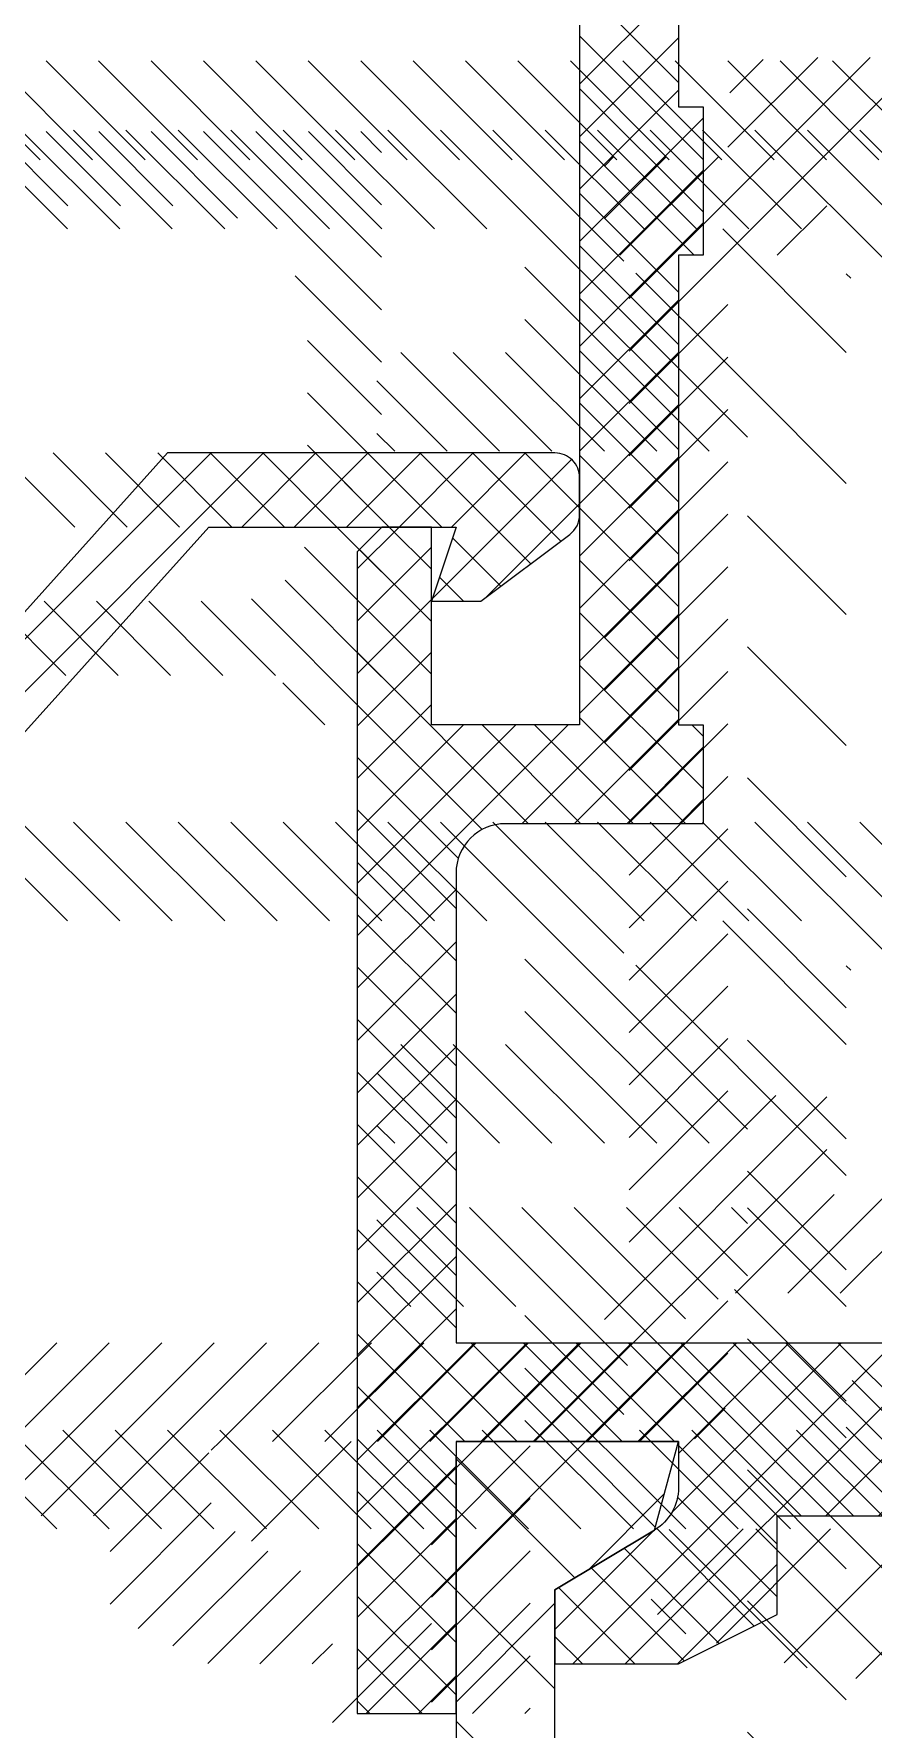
# Model space of a CAD drawing. Extents: x -0.04 to 2.29, y -0.5 to 2.03.
# Drawn here: x 1.28846 to 1.30544, y 0.11968 to 0.15398 of the extents above; entities that cross this region are included whole.
import ezdxf

# ---------------------------------------------------------------- set-up
doc = ezdxf.new("R2010")
doc.units = 0
doc.header["$LTSCALE"] = 0.1
doc.linetypes.add('AUSGEZOGEN', pattern=[0])
doc.layers.get('0').update_dxf_attribs({"linetype": 'AUSGEZOGEN'})
for name, color, linetype in [('AUSSEN35', 2, 'AUSGEZOGEN'), ('AUSSEN50', 1, 'AUSGEZOGEN'), ('SCHRAFF', 4, 'AUSGEZOGEN')]:
    doc.layers.add(name, color=color, linetype=linetype)

# ---------------------------------------------------------------- blocks, each defined once
blk = doc.blocks.new('*X')
at = {"color": 0}
for p, q in [((0.464777597742164, 0.7256999999999999), (0.4667775977421638, 0.7276999999999998)), ((0.4658382579139438, 0.7256999999999999), (0.4678382579139437, 0.7276999999999998)), ((0.4668989180857236, 0.7256999999999999), (0.4688989180857235, 0.7276999999999998)), ((0.4679595782575035, 0.7256999999999999), (0.4699595782575034, 0.7276999999999998)), ((0.4690202384292833, 0.7256999999999999), (0.4710202384292832, 0.7276999999999999)), ((0.4700808986010631, 0.7256999999999999), (0.4720808986010631, 0.7276999999999999)), ((0.4711415587728429, 0.7256999999999999), (0.4731415587728429, 0.7276999999999999)), ((0.4722022189446228, 0.7256999999999999), (0.4742022189446227, 0.7276999999999999)), ((0.4732628791164026, 0.7256999999999999), (0.4752628791164026, 0.7276999999999999)), ((0.4743235392881824, 0.7256999999999999), (0.4763235392881824, 0.7277)), ((0.4753841994599622, 0.7256999999999999), (0.4773841994599623, 0.7277)), ((0.476444859631742, 0.7256999999999999), (0.4784448596317421, 0.7277)), ((0.4775055198035218, 0.7256999999999999), (0.4795055198035219, 0.7277)), ((0.4785661799753017, 0.7256999999999999), (0.4805661799753018, 0.7277)), ((0.4796268401470815, 0.7256999999999999), (0.4816268401470816, 0.7277000000000001)), ((0.4806875003188613, 0.7256999999999999), (0.4826875003188615, 0.7277000000000001)), ((0.4817481604906411, 0.7256999999999999), (0.4837481604906413, 0.7277000000000001)), ((0.4828088206624209, 0.7256999999999999), (0.4848088206624211, 0.7277000000000001)), ((0.462, 0.7080731598529185), (0.4662268401470816, 0.7123)), ((0.4642577022590593, 0.709270201940198), (0.4672875003188614, 0.7123)), ((0.4653481604906411, 0.7093), (0.4683481604906412, 0.7123)), ((0.467408820662421, 0.7103), (0.4694088206624211, 0.7123)), ((0.4684694808342008, 0.7103), (0.4704694808342009, 0.7123)), ((0.4684999999999999, 0.7060878784786798), (0.4747121215213201, 0.7123)), ((0.4695301410059806, 0.7103), (0.4715301410059807, 0.7123)), ((0.4705908011777605, 0.7103), (0.4725908011777605, 0.7123)), ((0.4709999999999999, 0.7096485386504595), (0.4736514613495403, 0.7123)), ((0.4737727816930999, 0.7103), (0.4757727816931, 0.7123)), ((0.4748334418648798, 0.7103), (0.4768334418648798, 0.7123)), ((0.4758941020366596, 0.7103), (0.4778941020366596, 0.7123)), ((0.4769547622084394, 0.7103), (0.4789547622084395, 0.7123)), ((0.4780154223802193, 0.7103), (0.4800154223802193, 0.7123)), ((0.4790760825519991, 0.7103), (0.4810760825519991, 0.7123)), ((0.4801367427237789, 0.7103), (0.4821367427237789, 0.7123)), ((0.4811974028955587, 0.7103), (0.4831974028955587, 0.7123)), ((0.4822580630673385, 0.7103), (0.4842580630673385, 0.7123)), ((0.4664999999999998, 0.707800189079909), (0.4689998109200907, 0.7103)), ((0.466408820662421, 0.7093), (0.4665, 0.709391179337579)), ((0.4688786533738513, 0.7075271920243109), (0.4707577824616165, 0.7094063211120761)), ((0.4692727816931001, 0.7058000000000002), (0.4729999999999998, 0.7095272183068999)), ((0.4703334418648799, 0.7058000000000002), (0.4729999999999998, 0.70846655813512)), ((0.4684999999999999, 0.7071485386504596), (0.4688786533738509, 0.7075271920243106)), ((0.4713941020366598, 0.7058000000000002), (0.4733941020366597, 0.7078000000000002)), ((0.4724547622084396, 0.7058000000000002), (0.4744547622084396, 0.7078000000000002)), ((0.4735154223802194, 0.7058000000000002), (0.4755154223802194, 0.7078000000000002)), ((0.4745760825519992, 0.7058000000000002), (0.4759999999999999, 0.7072239174480008)), ((0.4664999999999998, 0.7051485386504595), (0.4684999999999998, 0.7071485386504595)), ((0.475636742723779, 0.7058000000000002), (0.4759999999999999, 0.7061632572762211)), ((0.4664999999999998, 0.70249688822101), (0.4684999999999998, 0.70449688822101)), ((0.4664999999999998, 0.6998452377915605), (0.4684999999999998, 0.7018452377915604)), ((0.4664999999999998, 0.6971935873621109), (0.4684999999999998, 0.6991935873621108)), ((0.4664999999999998, 0.6945419369326613), (0.4684999999999998, 0.6965419369326613)), ((0.4664999999999998, 0.6918902865032117), (0.4684999999999998, 0.6938902865032117)), ((0.4664999999999998, 0.6892386360737622), (0.4684999999999998, 0.6912386360737621)), ((0.4684999999999999, 0.6891173157302026), (0.4698826842697972, 0.6904999999999999)), ((0.4684999999999999, 0.6901779759019825), (0.4688220240980174, 0.6904999999999999)), ((0.4690895902759857, 0.6886462458344086), (0.470943344441577, 0.6904999999999999)), ((0.4697525028833481, 0.6882484982699912), (0.4720040046133568, 0.6904999999999999)), ((0.4704154154907105, 0.6878507507055738), (0.4730646647851366, 0.6904999999999999)), ((0.4709290610387121, 0.6873037360817956), (0.4741253249569164, 0.6904999999999999)), ((0.4731859851286963, 0.6884999999999999), (0.4751859851286963, 0.6904999999999999)), ((0.4742466453004761, 0.6884999999999999), (0.4759999999999999, 0.6902533546995238)), ((0.4753073054722559, 0.6884999999999999), (0.4759999999999999, 0.6891926945277439)), ((0.4664999999999998, 0.6865869856443126), (0.4687581339723044, 0.6888451196166172)), ((0.4709999999999999, 0.6863140148713035), (0.4729999999999998, 0.6883140148713034)), ((0.4685646647851368, 0.686), (0.4704154154907104, 0.6878507507055737)), ((0.4633826842697972, 0.6839999999999999), (0.4663826842697973, 0.687)), ((0.4697466453004761, 0.6839999999999999), (0.4729999999999998, 0.6872533546995236)), ((0.464443344441577, 0.6839999999999999), (0.4665, 0.6860566555584229)), ((0.4655040046133568, 0.6839999999999999), (0.4675040046133569, 0.686)), ((0.4665646647851366, 0.6839999999999999), (0.4685646647851368, 0.686)), ((0.4676253249569165, 0.6839999999999999), (0.4696253249569166, 0.686)), ((0.4686859851286963, 0.6839999999999999), (0.4706859851286964, 0.686)), ((0.470807305472256, 0.6839999999999999), (0.4729999999999998, 0.6861926945277438)), ((0.4718679656440358, 0.6839999999999999), (0.4738679656440359, 0.686)), ((0.4729286258158156, 0.6839999999999999), (0.4749286258158157, 0.686)), ((0.4739892859875954, 0.6839999999999999), (0.4759892859875955, 0.686)), ((0.4750499461593752, 0.6839999999999999), (0.4770499461593753, 0.686)), ((0.476110606331155, 0.6839999999999999), (0.4781106063311552, 0.686)), ((0.4771712665029349, 0.6839999999999999), (0.479171266502935, 0.686)), ((0.4782319266747147, 0.6839999999999999), (0.4802319266747148, 0.686)), ((0.4792925868464945, 0.6839999999999999), (0.4812925868464947, 0.686)), ((0.4803532470182743, 0.6839999999999999), (0.4823532470182744, 0.686)), ((0.4814139071900541, 0.6839999999999999), (0.4834139071900542, 0.686)), ((0.482474567361834, 0.6839999999999999), (0.4844745673618341, 0.686)), ((0.4628082874169694, 0.6802436226318327), (0.4665646647851366, 0.6839999999999999)), ((0.4650198424159204, 0.6806874106778172), (0.468332431738103, 0.6839999999999999)), ((0.4677573665959067, 0.6812911528322331), (0.4651249908571297, 0.6839235285710101)), ((0.4691284049601682, 0.6816878814209378), (0.4668162863811062, 0.6839999999999999)), ((0.4672877895259501, 0.6811875908348806), (0.470085360988162, 0.6839851622970925)), ((0.4703182057497036, 0.6822658475843691), (0.4685840533340727, 0.6839999999999999)), ((0.4663090220779915, 0.6809717303971821), (0.463635542491635, 0.6836452099835384)), ((0.4697474073870517, 0.681879441743016), (0.4704483346634993, 0.6825803690194635)), ((1.0885, 0.1529977284901973), (1.0905, 0.1549977284901973)), ((1.281500000000001, 0.1529575772262707), (1.283500000000001, 0.1549575772262708)), ((1.300500000000001, 0.1475623932753347), (1.307500000000001, 0.1545623932753346)), ((1.088, 0.1514370683184176), (1.0905, 0.1539370683184175)), ((1.281500000000001, 0.1518969170544908), (1.283500000000001, 0.1538969170544909)), ((1.300500000000001, 0.1486230534471146), (1.305376946552886, 0.1534999999999999)), ((1.302500000000001, 0.1516837136188945), (1.304316286381106, 0.1534999999999999)), ((1.302541831755076, 0.1527862055457492), (1.303213794454251, 0.153458168244925)), ((1.088, 0.1503764081466377), (1.0905, 0.1528764081466376)), ((1.281500000000001, 0.1508362568827111), (1.283500000000001, 0.1528362568827112)), ((1.088, 0.1524977284901974), (1.088002271509802, 0.1524999999999999)), ((1.281500000000001, 0.1497755967109312), (1.284000000000001, 0.1522755967109313)), ((1.094507207934056, 0.1483983347064555), (1.098108873227601, 0.1519999999999997)), ((1.094507207934056, 0.1494589948782354), (1.097048213055821, 0.1519999999999997)), ((1.094507207934056, 0.1505196550500153), (1.095987552884041, 0.1519999999999997)), ((1.094507207934056, 0.151580315221795), (1.094926892712261, 0.1519999999999997)), ((1.097421450571418, 0.1502519171720375), (1.099169533399381, 0.1519999999999997)), ((1.09873019357116, 0.1504999999999998), (1.10023019357116, 0.1519999999999997)), ((1.09979085374294, 0.1504999999999998), (1.10129085374294, 0.1519999999999997)), ((1.10085151391472, 0.1504999999999998), (1.10235151391472, 0.1519999999999997)), ((1.088184252025142, 0.1494999999999999), (1.0905, 0.1518157479748578)), ((1.300000000000001, 0.1502443737906743), (1.301255626209326, 0.1514999999999999)), ((1.300000000000001, 0.1513050339624541), (1.300194966037546, 0.1514999999999999)), ((1.300316286381106, 0.1494999999999999), (1.302316286381106, 0.1514999999999999)), ((1.281500000000001, 0.1487149365391514), (1.284000000000001, 0.1512149365391514)), ((1.0885, 0.148755087803078), (1.0905, 0.150755087803078)), ((1.303498266896446, 0.1494999999999999), (1.304500000000001, 0.1505017331035549)), ((1.281500000000001, 0.1476542763673715), (1.284000000000001, 0.1501542763673716)), ((1.0885, 0.1476944276312981), (1.0905, 0.1496944276312982)), ((1.094507207934056, 0.1473376745346756), (1.096255290762018, 0.1490857573626376)), ((1.0885, 0.1466337674595183), (1.0905, 0.1486337674595183)), ((1.281500000000001, 0.1465936161955918), (1.283500000000001, 0.1485936161955918)), ((1.300500000000001, 0.1465017331035549), (1.302500000000001, 0.1485017331035549)), ((1.0885, 0.1455731072877384), (1.0905, 0.1475731072877385)), ((1.094507207934056, 0.1462770143628958), (1.096007207934056, 0.1477770143628956)), ((1.281500000000001, 0.1455329560238119), (1.283500000000001, 0.1475329560238119)), ((1.300500000000001, 0.1454410729317752), (1.302500000000001, 0.1474410729317752)), ((1.0885, 0.1445124471159587), (1.0905, 0.1465124471159588)), ((1.094507207934056, 0.1452163541911159), (1.096007207934056, 0.1467163541911156)), ((1.281500000000001, 0.1444722958520321), (1.283500000000001, 0.1464722958520321)), ((1.300500000000001, 0.1443804127599953), (1.302500000000001, 0.1463804127599953)), ((1.0885, 0.1434517869441788), (1.0905, 0.1454517869441789)), ((1.0905, 0.1443911267723995), (1.0916088732276, 0.1454999999999995)), ((1.090882590513932, 0.143713057114551), (1.09266953339938, 0.1454999999999995)), ((1.091488682040663, 0.1432584884695026), (1.09373019357116, 0.1454999999999995)), ((1.09329085374294, 0.1439999999999996), (1.09479085374294, 0.1454999999999996)), ((1.09435151391472, 0.1439999999999996), (1.09585151391472, 0.1454999999999996)), ((1.094507207934056, 0.144155694019336), (1.096007207934056, 0.1456556940193356)), ((1.095412174086499, 0.1439999999999996), (1.0969121740865, 0.1454999999999996)), ((1.096472834258279, 0.1439999999999996), (1.097972834258279, 0.1454999999999996)), ((1.097533494430059, 0.1439999999999996), (1.099033494430059, 0.1454999999999996)), ((1.098594154601839, 0.1439999999999996), (1.100094154601839, 0.1454999999999996)), ((1.099654814773619, 0.1439999999999996), (1.101154814773619, 0.1454999999999996)), ((1.100715474945398, 0.1439999999999996), (1.102215474945399, 0.1454999999999996)), ((1.26754242277373, 0.1389999999999996), (1.274042422773729, 0.1454999999999994)), ((1.2685, 0.1388969170544902), (1.275103082945509, 0.1454999999999994)), ((1.274663743117289, 0.1439999999999995), (1.276163743117289, 0.1454999999999994)), ((1.275724403289069, 0.1439999999999995), (1.277224403289069, 0.1454999999999994)), ((1.276785063460849, 0.1439999999999995), (1.278285063460849, 0.1454999999999994)), ((1.277845723632629, 0.1439999999999995), (1.279345723632629, 0.1454999999999994)), ((1.278906383804408, 0.1439999999999995), (1.280406383804408, 0.1454999999999994)), ((1.278516478011905, 0.1425494340357167), (1.281336691175785, 0.1453696471995961)), ((1.281500000000001, 0.1434116356802524), (1.283500000000001, 0.1454116356802523)), ((1.300500000000001, 0.1433197525882154), (1.302500000000001, 0.1453197525882154)), ((1.0885, 0.142391126772399), (1.0905, 0.144391126772399)), ((1.094507207934056, 0.1430950338475561), (1.096007207934055, 0.1445950338475556)), ((1.279610816591873, 0.1425831124439044), (1.2815, 0.1444722958520312)), ((1.281500000000001, 0.1423509755084725), (1.283500000000001, 0.1443509755084725)), ((1.300000000000001, 0.1417590924164356), (1.302500000000001, 0.1442590924164356)), ((1.092094773567394, 0.1428039198244541), (1.093072713435735, 0.143781859692795)), ((1.0935, 0.1431484860852799), (1.09435151391472, 0.1440000000000003)), ((1.277000000000001, 0.1431542763673716), (1.277845723632629, 0.1440000000000003)), ((1.0935, 0.1420878259135001), (1.09495608704325, 0.1435439129567501)), ((1.094507207934056, 0.1420343736757764), (1.096063998539877, 0.143591164281597)), ((1.277000000000001, 0.1420936161955919), (1.278500000000001, 0.1435936161955917)), ((1.0885, 0.1413304666006191), (1.0905, 0.1433304666006192)), ((1.281500000000001, 0.1412903153366926), (1.283500000000001, 0.1432903153366926)), ((1.300000000000001, 0.1406984322446559), (1.302500000000001, 0.1431984322446559)), ((1.09285151391472, 0.1424999999999997), (1.09333787847868, 0.1429863645639602)), ((1.094507207934056, 0.1409737135039965), (1.096459772446156, 0.142926278016097)), ((1.0935, 0.1410271657417204), (1.095, 0.1425271657417202)), ((1.094594154601839, 0.1399999999999997), (1.097139837299265, 0.1425456826974258)), ((1.096654814773619, 0.1409999999999997), (1.098154814773619, 0.1424999999999996)), ((1.097715474945399, 0.1409999999999997), (1.099215474945399, 0.1424999999999996)), ((1.098776135117179, 0.1409999999999997), (1.100276135117178, 0.1424999999999996)), ((1.099836795288958, 0.1409999999999997), (1.101336795288958, 0.1424999999999996)), ((1.100897455460738, 0.1409999999999997), (1.102397455460738, 0.1424999999999996)), ((1.277000000000001, 0.141032956023812), (1.278500000000001, 0.1425329560238118)), ((1.0885, 0.1402698064288394), (1.0905, 0.1422698064288395)), ((1.281500000000001, 0.1402296551649128), (1.283500000000001, 0.1422296551649128)), ((1.300000000000001, 0.139637772072876), (1.302500000000001, 0.142137772072876)), ((1.09153349443006, 0.1380000000000003), (1.095, 0.1414665055699404)), ((1.277000000000001, 0.1399722958520322), (1.278500000000001, 0.141472295852032)), ((1.088, 0.1387091462570597), (1.0905, 0.1412091462570596)), ((1.280331005006868, 0.1380000000000003), (1.283500000000001, 0.1411689949931331)), ((1.300500000000001, 0.1390771119010961), (1.302500000000001, 0.1410771119010961)), ((1.095654814773619, 0.1399999999999997), (1.096507207934056, 0.1408523931604367)), ((1.092474441588496, 0.1378802869866566), (1.095, 0.1404058453981605)), ((1.277000000000001, 0.1389116356802524), (1.278500000000001, 0.1404116356802523)), ((1.088, 0.1397698064288396), (1.08823019357116, 0.1400000000000002)), ((1.08835151391472, 0.1380000000000002), (1.0905, 0.1401484860852797)), ((1.0894121740865, 0.1380000000000002), (1.0914121740865, 0.1400000000000002)), ((1.09047283425828, 0.1380000000000002), (1.09247283425828, 0.1400000000000002)), ((1.277000000000001, 0.1357296551649128), (1.281270344835088, 0.1400000000000002)), ((1.277000000000001, 0.1367903153366927), (1.280209684663308, 0.1400000000000002)), ((1.277000000000001, 0.1378509755084726), (1.279149024491528, 0.1400000000000002)), ((1.281391665178648, 0.1380000000000002), (1.283500000000001, 0.1401083348213532)), ((1.300500000000001, 0.1380164517293163), (1.302500000000001, 0.1400164517293163)), ((1.092954148484154, 0.1372993337105353), (1.095, 0.1393451852263808)), ((1.282452325350428, 0.1380000000000002), (1.284000000000001, 0.1395476746495735)), ((1.300500000000001, 0.1369557915575366), (1.302500000000001, 0.1389557915575366)), ((1.093, 0.1362845250546013), (1.095, 0.138284525054601)), ((1.283512985522207, 0.1380000000000002), (1.284000000000001, 0.1384870144777936)), ((1.300500000000001, 0.1358951313857567), (1.302500000000001, 0.1378951313857567)), ((1.093, 0.1352238648828214), (1.095, 0.1372238648828211)), ((1.277000000000001, 0.1346689949931331), (1.279, 0.1366689949931328)), ((1.300500000000001, 0.1348344712139768), (1.302500000000001, 0.1368344712139768)), ((1.093, 0.1341632047110415), (1.095, 0.1361632047110413)), ((1.277000000000001, 0.1336083348213532), (1.279000000000001, 0.135608334821353)), ((1.300500000000001, 0.133773811042197), (1.302500000000001, 0.135773811042197)), ((1.093, 0.1331025445392617), (1.095, 0.1351025445392616)), ((1.277000000000001, 0.1325476746495734), (1.279000000000001, 0.1345476746495732)), ((1.300500000000001, 0.1327131508704173), (1.302500000000001, 0.1347131508704173)), ((1.093, 0.1320418843674818), (1.095, 0.1340418843674817)), ((1.277000000000001, 0.1314870144777935), (1.279000000000001, 0.1334870144777933)), ((1.300500000000001, 0.1316524906986374), (1.302500000000001, 0.1336524906986374)), ((1.093, 0.1309812241957019), (1.095, 0.1329812241957019)), ((1.277000000000001, 0.1304263543060138), (1.279000000000001, 0.1324263543060137)), ((1.300000000000001, 0.1279705101832982), (1.3045, 0.1324705101832978)), ((1.300500000000001, 0.1305918305268576), (1.302500000000001, 0.1325918305268576)), ((1.300500000000001, 0.1295311703550777), (1.303468829644923, 0.1324999999999999)), ((1.093, 0.129920564023922), (1.095, 0.131920564023922)), ((1.277000000000001, 0.1293656941342339), (1.279000000000001, 0.1313656941342339)), ((1.298590149988482, 0.1254999999999999), (1.3045, 0.131409850011518)), ((1.093, 0.1288599038521422), (1.095, 0.1308599038521423)), ((1.302650810160262, 0.1284999999999999), (1.304650810160262, 0.1304999999999999)), ((1.303711470332042, 0.1284999999999999), (1.305711470332042, 0.1304999999999999)), ((1.304772130503822, 0.1284999999999999), (1.306772130503822, 0.1304999999999999)), ((1.277000000000001, 0.128305033962454), (1.279000000000001, 0.1303050339624541)), ((1.093, 0.1277992436803623), (1.095, 0.1297992436803625)), ((1.277000000000001, 0.1272443737906742), (1.279000000000001, 0.1292443737906743)), ((1.091761416491417, 0.1254999999999999), (1.095, 0.1287385835085826)), ((1.299650810160262, 0.1254999999999999), (1.3025, 0.128349189839738)), ((1.277000000000001, 0.1261837136188945), (1.279000000000001, 0.1281837136188946)), ((1.092822076663197, 0.1254999999999999), (1.095, 0.1276779233368028)), ((1.078776135117179, 0.121), (1.085276135117179, 0.1274999999999999)), ((1.082836795288959, 0.124), (1.086336795288958, 0.1274999999999999)), ((1.083897455460738, 0.124), (1.087397455460738, 0.1274999999999999)), ((1.084958115632518, 0.124), (1.088458115632518, 0.1274999999999999)), ((1.086018775804298, 0.124), (1.089518775804298, 0.1274999999999999)), ((1.088579435976078, 0.1254999999999999), (1.090579435976078, 0.1274999999999999)), ((1.089640096147858, 0.1254999999999999), (1.091640096147857, 0.1274999999999999)), ((1.090700756319637, 0.1254999999999999), (1.092700756319637, 0.1274999999999999)), ((1.277000000000001, 0.1240623932753347), (1.280437606724666, 0.1274999999999999)), ((1.277000000000001, 0.1251230534471146), (1.279376946552886, 0.1274999999999999)), ((1.279498266896446, 0.1254999999999999), (1.281498266896446, 0.1274999999999999)), ((1.280558927068225, 0.1254999999999999), (1.282558927068225, 0.1274999999999999)), ((1.281362227927125, 0.121), (1.287862227927125, 0.1274999999999999)), ((1.281619587240005, 0.1254999999999999), (1.283619587240005, 0.1274999999999999)), ((1.282422888098905, 0.121), (1.288922888098904, 0.1274999999999999)), ((1.282680247411785, 0.1254999999999999), (1.284680247411785, 0.1274999999999999)), ((1.283363627283216, 0.1240620595278715), (1.286801567755345, 0.1274999999999999)), ((1.283500000000001, 0.1252590924164354), (1.285740907583565, 0.1274999999999999)), ((1.286483548270684, 0.124), (1.289983548270684, 0.1274999999999999)), ((1.287544208442464, 0.124), (1.291044208442464, 0.1274999999999999)), ((1.288604868614244, 0.124), (1.292104868614244, 0.1274999999999999)), ((1.289665528786024, 0.124), (1.293165528786024, 0.1274999999999999)), ((1.292226188957804, 0.1254999999999999), (1.294226188957804, 0.1274999999999999)), ((1.293286849129583, 0.1254999999999999), (1.295286849129583, 0.1274999999999999)), ((1.294347509301363, 0.1254999999999999), (1.296347509301363, 0.1274999999999999)), ((1.295408169473143, 0.1254999999999999), (1.297408169473143, 0.1274999999999999)), ((1.296468829644923, 0.1254999999999999), (1.298468829644923, 0.1274999999999999)), ((1.2965, 0.1244705101832978), (1.299529489816702, 0.1274999999999999)), ((1.300711470332042, 0.1254999999999999), (1.3025, 0.1272885296679581)), ((1.093, 0.1246172631650231), (1.095, 0.1266172631650231)), ((1.301827162362015, 0.1255550318581929), (1.302444968141808, 0.1261728376379856)), ((1.093, 0.1235566029932432), (1.095, 0.1255566029932432)), ((1.0865, 0.1234205640239222), (1.0885, 0.1254205640239221)), ((1.088969287309986, 0.1237685309903483), (1.090700756319637, 0.1254999999999999)), ((1.279000000000001, 0.1228804127599952), (1.281619587240005, 0.1254999999999999)), ((1.29, 0.1232738110421969), (1.292, 0.1252738110421968)), ((1.292048232331136, 0.125322043373332), (1.292226188957804, 0.1254999999999999)), ((1.292861149617033, 0.1234833102297804), (1.294877839387253, 0.1254999999999999)), ((1.2965, 0.1234098500115179), (1.2985, 0.1254098500115179)), ((1.090595254218179, 0.1227428474690924), (1.093, 0.1251475932509131)), ((1.277000000000001, 0.1230017331035548), (1.279000000000001, 0.1250017331035548)), ((1.093, 0.1224959428214633), (1.095, 0.1244959428214634)), ((1.0865, 0.1223599038521425), (1.088517904226073, 0.124377808078215)), ((1.281678094173637, 0.1229068565041819), (1.283213248852084, 0.1244420111826295)), ((1.29, 0.1222131508704172), (1.292047742742482, 0.124260893612899)), ((1.2945, 0.1224705101832979), (1.2965, 0.1244705101832977)), ((1.2965, 0.1223491898397381), (1.2985, 0.124349189839738)), ((1.277000000000001, 0.1219410729317751), (1.279000000000001, 0.123941072931775)), ((1.086967170879758, 0.1217664145601209), (1.088939078026047, 0.1237383217064098)), ((1.281000000000001, 0.1216984322446558), (1.283003919388361, 0.1237023516330162)), ((1.290565006200909, 0.1217174968995458), (1.292529693313352, 0.123682184011989)), ((1.087674277660945, 0.1214128611695276), (1.089600885307136, 0.1233394688157185)), ((1.093, 0.1214352826496835), (1.095, 0.1234352826496835)), ((1.291272112982096, 0.1213639435089525), (1.293192605920715, 0.1232844364475716)), ((1.2965, 0.1212885296679582), (1.2985, 0.1232885296679582)), ((1.088381384442132, 0.1210593077789343), (1.090263797914498, 0.1229417212513011)), ((1.277000000000001, 0.1208804127599953), (1.279000000000001, 0.1228804127599952)), ((1.283483548270684, 0.121), (1.285500000000001, 0.1230164517293162)), ((1.291979219763282, 0.1210103901183592), (1.293855518528077, 0.1228866888831541)), ((1.089382736834977, 0.121), (1.090926710521861, 0.1225439736868837)), ((1.091, 0.1204959428214636), (1.093, 0.1224959428214634)), ((1.293029489816703, 0.121), (1.2945, 0.1224705101832978)), ((1.093, 0.1203746224779038), (1.095, 0.1223746224779038)), ((1.279000000000001, 0.1202287623305457), (1.281, 0.1222287623305456)), ((1.2965, 0.1202278694961785), (1.2985, 0.1222278694961784)), ((1.277180247411785, 0.1199999999999999), (1.279000000000001, 0.1218197525882153)), ((1.2945, 0.1198188597538484), (1.2965, 0.1218188597538482)), ((1.090443397006757, 0.121), (1.091, 0.1215566029932433)), ((1.294090149988482, 0.121), (1.2945, 0.1214098500115179)), ((1.093686037693876, 0.1199999999999999), (1.095, 0.121313962306124)), ((1.297332790675602, 0.1199999999999999), (1.2985, 0.1211672093243986)), ((1.278240907583565, 0.1199999999999999), (1.279000000000001, 0.1207590924164355)), ((1.094746697865656, 0.1199999999999999), (1.095, 0.1202533021343441)), ((1.298393450847382, 0.1199999999999999), (1.2985, 0.1201065491526187)), ((1.091, 0.1178442923920141), (1.093, 0.1198442923920139))]:
    blk.add_line(p, q, dxfattribs=at)

msp = doc.modelspace()

# ---------------------------------------------------------------- linework, layer by layer
at = {"layer": 'AUSSEN35', "color": 0}
msp.add_lwpolyline([(1.297000000000001, 0.1254999999999999), (1.297000000000001, 0.1015000000000001), (1.301500000000001, 0.1015000000000001), (1.301014495755428, 0.1032913025467435), (1.299000000000001, 0.1045), (1.299000000000001, 0.1225), (1.301014495755428, 0.1237086974532566), (1.301500000000001, 0.1254999999999999)], close=True, dxfattribs=at)
at = {"layer": 'AUSSEN50', "color": 0}
for points in [[(1.2725, 0.1619999999999996), (1.2725, 0.1379999999999996), (1.2745, 0.1379999999999996), (1.2745, 0.1389999999999996), (1.2865, 0.1389999999999996), (1.2865, 0.1379999999999996), (1.2875, 0.1379999999999996), (1.2875, 0.1389999999999996), (1.292, 0.1439999999999995), (1.297, 0.1439999999999995), (1.2965, 0.1424999999999995), (1.2975, 0.1424999999999995), (1.2993, 0.1438499999999995, 0.2360679774997944), (1.2995, 0.1442499999999994), (1.2995, 0.1449999999999995, 0.414213562373095), (1.299, 0.1454999999999994), (1.291161807208945, 0.1454999999999994), (1.286661807208946, 0.1404999999999995), (1.2755, 0.1404999999999994, -0.414213562373095), (1.274, 0.1419999999999993), (1.274, 0.1579999999999997, -0.4142135623730932)], [(1.301500000000001, 0.1584999999999998), (1.301500000000001, 0.1524999999999999), (1.302000000000001, 0.1524999999999999), (1.302000000000001, 0.1494999999999999), (1.301500000000001, 0.1494999999999999), (1.301500000000001, 0.1400000000000002), (1.302000000000001, 0.1400000000000002), (1.302000000000001, 0.1380000000000002), (1.298000000000001, 0.1380000000000003, 0.4142135623730788), (1.297000000000001, 0.1370000000000002), (1.297000000000001, 0.1274999999999999), (1.318000000000001, 0.1274999999999999)], [(1.297000000000001, 0.1254999999999999), (1.301500000000001, 0.1254999999999999), (1.301500000000001, 0.124566190378969, -0.2634471391022961), (1.301014495755428, 0.1237086974532564), (1.299000000000001, 0.1225), (1.299000000000001, 0.121), (1.301500000000001, 0.121), (1.303500000000001, 0.122), (1.303500000000001, 0.124), (1.308000000000001, 0.124)]]:
    msp.add_lwpolyline(points, format="xyb", dxfattribs=at)
msp.add_lwpolyline([(1.345000000000001, 0.1620000000000002), (1.295000000000001, 0.1619999999999999), (1.295000000000001, 0.159), (1.295500000000001, 0.1585000000000001), (1.296500000000001, 0.1585000000000001), (1.296500000000001, 0.1605000000000001), (1.299500000000001, 0.1600000000000001), (1.299500000000001, 0.1400000000000002), (1.296500000000001, 0.1400000000000002), (1.296500000000001, 0.1440000000000003), (1.295500000000001, 0.1440000000000003), (1.295000000000001, 0.1435000000000003), (1.295000000000001, 0.1199999999999999), (1.297000000000001, 0.1199999999999999), (1.297000000000001, 0.1251999999999998)], dxfattribs=at)

# ---------------------------------------------------------------- block references
at = {"layer": 'SCHRAFF', "color": 0}
for p in [(0, 0), (0, 0), (0, 0), (0, 0), (0.01800000000000002, 0), (0.01800000000000024, 0), (0.01800000000000024, 0), (0.01800000000000024, 0), (0.01800000000000024, 0), (0.01800000000000024, 0), (0.01800000000000024, 0)]:
    msp.add_blockref('*X', p, dxfattribs=at)
at = {"layer": 'SCHRAFF', "color": 0, "xscale": -1}
for p in [(2.390000000000001, 0), (2.390000000000001, 0), (1.77139467670563, -0.5602669595256471), (1.77139467670563, -0.5742669595256471)]:
    msp.add_blockref('*X', p, dxfattribs=at)

doc.saveas('drawing.dxf')
